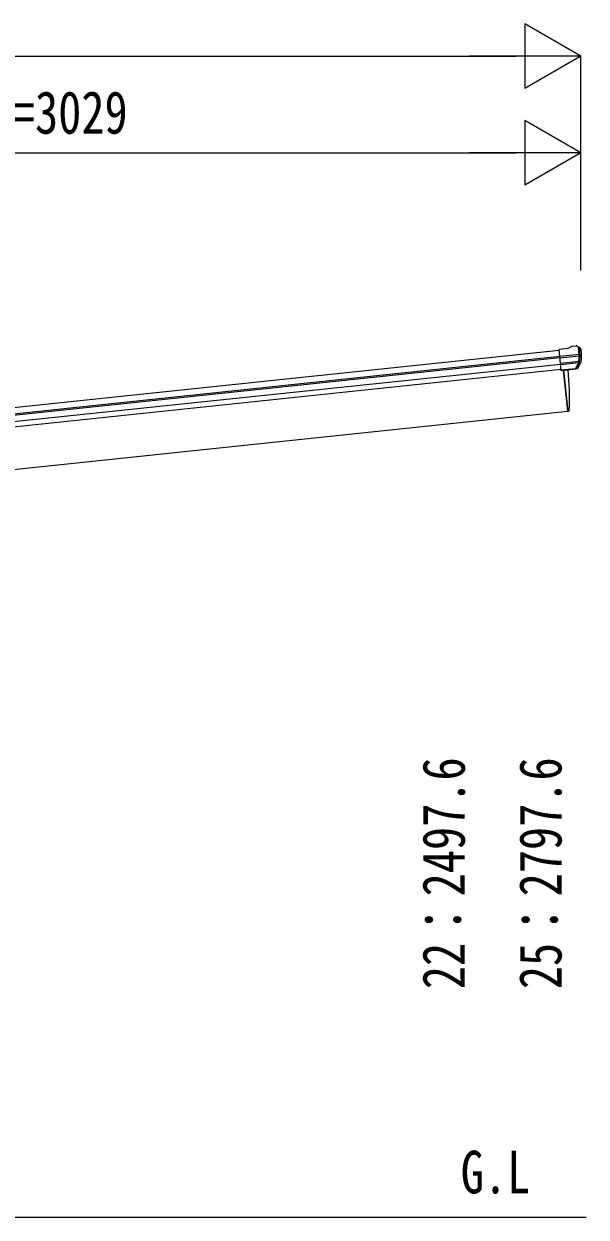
# Model space of a CAD drawing. Units: millimetres, scale not verified. Extents: x -16820 to 16820, y -11880 to 11880.
# Drawn here: x -10096 to -8352, y -6500 to -2801 of the extents above; entities that cross this region are included whole.
import ezdxf
from ezdxf.enums import TextEntityAlignment as Align

# ---------------------------------------------------------------- set-up
doc = ezdxf.new("R2010")
doc.units = ezdxf.units.MM
doc.header["$LTSCALE"] = 60
for name, color, linetype in [('0-2_USER1', 3, 'Continuous'), ('0-4_YKK_13', 4, 'Continuous'), ('0-5_YKK_A1', 4, 'Continuous'), ('0-6_YKK_D', 6, 'Continuous')]:
    doc.layers.add(name, color=color, linetype=linetype)
doc.styles.add('ＭＳ ゴシック', font='')
doc.styles.get('ＭＳ ゴシック').set_extended_font_data('MS Gothic')

msp = doc.modelspace()

# ---------------------------------------------------------------- linework, layer by layer
at = {"layer": '0-4_YKK_13'}
for p, q in [((-8409.45, -3808.17), (-8435.97, -3810.95)), ((-8409.45, -3808.17), (-8397.85, -3801.2)), ((-8383.13, -3799.37), (-8383.13, -3799.37)), ((-8379.46, -3800.45), (-8379.46, -3800.45)), ((-8379.46, -3800.45), (-8375.14, -3803.95)), ((-8375.39, -3803.75), (-8375.2, -3803.88)), ((-8369.32, -3807.85), (-8375.2, -3803.88)), ((-8375.14, -3803.95), (-8374.28, -3804.65)), ((-8372.89, -3808.35), (-8373.2, -3806.5)), ((-8372.35, -3805.81), (-8372.09, -3808.3)), ((-8369.32, -3807.85), (-8369.3, -3807.86)), ((-8429.18, -3875.51), (-8435.97, -3810.95)), ((-8433.81, -3831.48), (-8374.07, -3825.2)), ((-8373.59, -3831.07), (-8433.19, -3837.34)), ((-8367.43, -3811.83), (-8367.54, -3810.83)), ((-8374.43, -3847.83), (-8431.46, -3853.82)), ((-8375.82, -3852.49), (-8430.99, -3858.29)), ((-8429.47, -3872.65), (-8429.37, -3873.65)), ((-8385.83, -3870.72), (-8429.21, -3875.28)), ((-8429.18, -3875.51), (-8419.24, -3874.46)), ((-8422.32, -3874.79), (-8408.91, -4002.41)), ((-8419.24, -3874.46), (-8418.96, -3874.52)), ((-8418.96, -3874.52), (-8393.63, -3871.86)), ((-8393.63, -3871.86), (-8393.38, -3871.74)), ((-8393.38, -3871.74), (-8385.69, -3870.93)), ((-8384.38, -3869.07), (-8374.93, -3850.77)), ((-8383.32, -3869.49), (-8373.2, -3851.24)), ((-8381.44, -3868.61), (-8382.92, -3868.76)), ((-8372.12, -3850.98), (-8381.91, -3868.66)), ((-8377.39, -3868.1), (-8377.34, -3868.13)), ((-8377.34, -3868.13), (-8368.09, -3851.45)), ((-8367.72, -3850.36), (-8367.71, -3850.28)), ((-8408.91, -4002.41), (-8406.86, -4002.12))]:
    msp.add_line(p, q, dxfattribs=at)
for points in [[(-8396.62, -3800.78), (-8396.61, -3800.78), (-8383.13, -3799.37)], [(-8368.04, -3851.36), (-8368.08, -3851.42), (-8368.09, -3851.45)], [(-8368.04, -3851.36), (-8367.98, -3851.24), (-8367.72, -3850.36)]]:
    msp.add_lwpolyline(points, dxfattribs=at)
for centre, radius, start, end in [((-8396.3, -3803.77), 3, 96.02369, 120.97631), ((-8382.61, -3804.34), 5, 51.04426, 95.95574), ((-8566.45, -3830), 192.44, 1.4271, 6.57578), ((-8573.79, -3829.46), 202, 354.13916, 6), ((-8573.77, -3829.5), 202.8, 353.91814, 6), ((-8371.57, -3811.22), 4.06, 6.38959, 55.96734), ((-8573.79, -3829.46), 200.2, 354.20009, 359.53883), ((-8328.8, -3823.09), 45.32, 182.67122, 185.64518), ((-8373.4, -3832.41), 1.35, 95.1605, 97.91927), ((-8370.8, -3830.85), 2.74, 179.02151, 184.43412), ((-8538.55, -3829.82), 172.06, 353.16895, 6), ((-9304.5, -3962.2), 900.99, 357.6414, 5.65852), ((-8385.94, -3868.04), 2.99, 285.2717, 331.00739), ((-8379.56, -3866.9), 2.54, 222.2261, 331), ((-8377.59, -3849.39), 3, 332.69111, 354.20009), ((-8375.83, -3849.78), 3, 331, 354.13916), ((-8407.28, -3999.15), 3, 278, 357.63919)]:
    msp.add_arc(centre, radius, start, end, dxfattribs=at)
for centre, major_axis, ratio, start_param, end_param in [((-8375.15, -3807.95), (-0.87, 5.91), 0.020485, 0.671432, 1.5691306), ((-8380.55, -3803.43), (5.88, -1.31), 0.24881, 0.460585, 0.4641038), ((-8376.17, -3806.98), (-2.34, 1.9), 0.995767, 3.9859716, 4.712389), ((-8571.48, -3851.41), (-20.92, 199.05), 0.994373, 4.7113789, 4.7277536), ((-8369.44, -3812.36), (0.34, 4.36), 0.441005, 5.1067897, 5.120501), ((-8386.14, -3867.74), (-0.11, 3), 0.642905, 3.2459383, 4.203928), ((-8386.01, -3867.95), (1.66, -2.51), 0.997631, 5.8041905, 5.8929484), ((-8386.08, -3867.84), (3.53, -2.11), 0.650902, 5.2561448, 5.3289554), ((-8383.71, -3867.49), (1.08, 3.13), 0.040856, 2.1135035, 2.1416249)]:
    msp.add_ellipse(centre, major_axis=major_axis, ratio=ratio, start_param=start_param, end_param=end_param, dxfattribs=at)
at = {"layer": '0-5_YKK_A1'}
for p, q in [((-12232.97, -4212.09), (-8435.75, -3812.98)), ((-12230.98, -4230.98), (-8433.77, -3831.88)), ((-12230.55, -4235.16), (-8433.33, -3836.06)), ((-12228.45, -4255.02), (-8431.24, -3855.92)), ((-8429.48, -3872.65), (-12226.69, -4271.76)), ((-8408.91, -4002.41), (-8422.32, -3874.79)), ((-11242.17, -4300.2), (-8408.91, -4002.41)), ((-11242.17, -6500), (-8352, -6500))]:
    msp.add_line(p, q, dxfattribs=at)
at = {"layer": '0-6_YKK_D'}
for p, q in [((-8368.66, -2901.47), (-8541.87, -2801.47)), ((-8541.87, -2801.47), (-8541.87, -3001.47)), ((-12093.53, -2901.47), (-8568.66, -2901.47)), ((-8368.66, -2901.47), (-8715.07, -2901.47)), ((-8368.66, -2901.47), (-8541.87, -3001.47)), ((-8368.66, -3566.02), (-8368.66, -2900.47)), ((-8368.66, -3201.47), (-8541.87, -3101.47)), ((-8541.87, -3101.47), (-8541.87, -3301.47)), ((-11197.67, -3201.47), (-8568.66, -3201.47)), ((-8368.66, -3201.47), (-8715.07, -3201.47)), ((-8368.66, -3201.47), (-8541.87, -3301.47)), ((-8368.66, -3566.02), (-8368.66, -3200.47))]:
    msp.add_line(p, q, dxfattribs=at)

# ---------------------------------------------------------------- texts
at = {"layer": '0-2_USER1', "style": 'ＭＳ ゴシック', "width": 0.8}
msp.add_text('G.L', height=132, dxfattribs=at).set_placement((-8741, -6466), align=Align.BOTTOM_LEFT)
at = {"layer": '0-6_YKK_D', "style": 'ＭＳ ゴシック', "width": 0.8}
msp.add_text('D1=3029', height=132, dxfattribs=at).set_placement((-10276.77, -3181.47), align=Align.BOTTOM_LEFT)
for s, p in [('22：2497.6', (-8688.66, -5793.61)), ('25：2797.6', (-8388.66, -5793.61))]:
    msp.add_text(s, height=132, rotation=90, dxfattribs=at).set_placement(p, align=Align.BOTTOM_LEFT)

doc.saveas('drawing.dxf')
